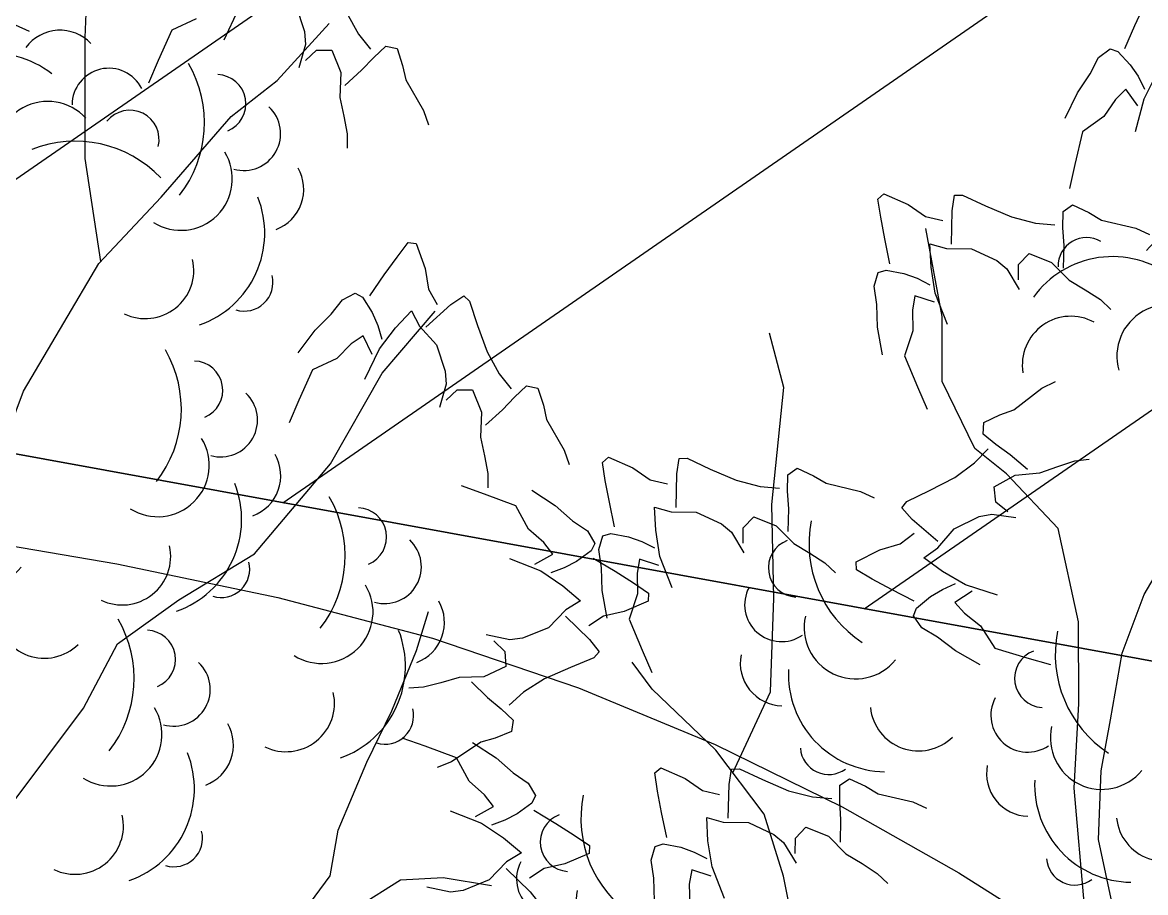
# Model space of a CAD drawing. Header units: millimetres. Extents: x 524954 to 526204, y 9523489 to 9524010.
# Drawn here: x 525945.15 to 525950.52, y 9523760.57 to 9523764.73 of the extents above; entities that cross this region are included whole.
import ezdxf

# ---------------------------------------------------------------- set-up
doc = ezdxf.new("R2010")
doc.units = ezdxf.units.MM
doc.linetypes.add('ACAD_ISO12W100', pattern=[21, 12, -3, 0, -3, 0, -3])
for name, color, linetype in [('Arbre', 34, 'ACAD_ISO12W100'), ('Bati', 6, 'Continuous'), ('Bati_H', 1, 'Continuous'), ('Cloture', 7, 'Continuous'), ('CN_02_00', 4, 'Continuous')]:
    doc.layers.add(name, color=color, linetype=linetype)

# ---------------------------------------------------------------- blocks, each defined once
blk = doc.blocks.new('v088')
at = {"color": 3, "linetype": 'Continuous'}
for p, q in [((-0.0686, 12.2238), (-0.0239, 12.3184)), ((-0.1179, 12.1126), (-0.0686, 12.2238)), ((-0.2428, 12.0693), (-0.1881, 12.111)), ((-0.1881, 12.111), (-0.1505, 12.0986)), ((-0.1505, 12.0986), (-0.0915, 12.0354)), ((-0.2828, 11.9912), (-0.2428, 12.0693)), ((-0.344, 11.9013), (-0.2828, 11.9912)), ((-0.0915, 12.0354), (-0.0536, 11.98)), ((-0.0252, 11.8718), (0.0317, 11.9844)), ((-0.0536, 11.98), (-0.0225, 11.9193)), ((-0.4033, 11.7804), (-0.344, 11.9013)), ((-0.1123, 11.9179), (-0.1618, 11.8694)), ((-0.0542, 11.8389), (-0.1123, 11.9179)), ((-0.1618, 11.8694), (-0.2169, 11.7884)), ((-0.066, 11.7153), (-0.0252, 11.8718)), ((-0.2169, 11.7884), (-0.3202, 11.714)), ((-0.3202, 11.714), (-0.3572, 11.5582)), ((-0.3572, 11.5582), (-0.3824, 11.4437)), ((-1.2987, 11.3921), (-1.2695, 11.4174)), ((-1.2853, 11.3054), (-1.2987, 11.3921)), ((-1.2695, 11.4174), (-1.1537, 11.3664)), ((-0.9434, 11.3371), (-0.9319, 11.4109)), ((-0.9319, 11.4109), (-0.8938, 11.412)), ((-0.8938, 11.412), (-0.7835, 11.3608)), ((-1.1537, 11.3664), (-1.0704, 11.3089)), ((-0.7835, 11.3608), (-0.6595, 11.3072)), ((-0.4126, 11.3334), (-0.3673, 11.3647)), ((-0.3673, 11.3647), (-0.2901, 11.3288)), ((1.2771, 11.3483), (1.3194, 11.2214)), ((-1.266, 11.2026), (-1.2853, 11.3054)), ((-1.0704, 11.3089), (-0.9882, 11.2895)), ((-0.9469, 11.1764), (-0.9434, 11.3371)), ((-0.6595, 11.3072), (-0.5444, 11.2779)), ((-0.4131, 11.2545), (-0.4126, 11.3334)), ((-0.2901, 11.3288), (-0.2291, 11.2925)), ((-0.2291, 11.2925), (-0.0648, 11.2537)), ((0.9347, 11.1829), (1.004, 11.3291)), ((1.5194, 11.3137), (1.5771, 11.2099)), ((-0.5444, 11.2779), (-0.4516, 11.2697)), ((-0.4079, 11.1703), (-0.4131, 11.2545)), ((-0.0648, 11.2537), (0.0014, 11.223)), ((0.8001, 11.2829), (0.6847, 11.2291)), ((-1.2408, 11.0836), (-1.266, 11.2026)), ((-1.0503, 11.1789), (-0.9708, 11.1567)), ((-1.0444, 11.0675), (-1.0503, 11.1789)), ((0.6847, 11.2291), (0.6193, 11.0829)), ((1.3194, 11.2214), (1.3232, 11.1598)), ((1.5771, 11.2099), (1.6348, 11.1368)), ((-0.9708, 11.1567), (-0.851, 11.1547)), ((-0.851, 11.1547), (-0.7296, 11.0984)), ((-0.6257, 11.0796), (-0.5755, 11.1328)), ((-0.5755, 11.1328), (-0.4682, 11.0896)), ((-0.4102, 11.0614), (-0.4079, 11.1703)), ((1.3232, 11.1598), (1.2925, 11.0483)), ((1.3232, 11.0829), (1.3771, 11.1329)), ((1.3771, 11.1329), (1.4502, 11.1329)), ((1.4502, 11.1329), (1.4925, 11.0252)), ((1.6502, 11.0983), (1.7079, 11.1522)), ((1.7079, 11.1522), (1.7617, 11.1406)), ((1.7617, 11.1406), (1.7887, 11.0598)), ((-0.7296, 11.0984), (-0.6822, 11.0589)), ((-0.6263, 11.0061), (-0.6257, 11.0796)), ((-0.4682, 11.0896), (-0.3841, 11.005)), ((0.6193, 11.0829), (0.5731, 10.9752)), ((1.5925, 11.0368), (1.6502, 11.0983)), ((-1.3166, 10.9752), (-1.2967, 11.0411)), ((-1.2967, 11.0411), (-1.2589, 11.0531)), ((-1.2589, 11.0531), (-1.1741, 11.0365)), ((-1.1741, 11.0365), (-1.1109, 11.0139)), ((-1.0245, 10.9429), (-1.0444, 11.0675)), ((-0.6822, 11.0589), (-0.6222, 10.96)), ((1.4925, 11.0252), (1.4886, 10.906)), ((1.5117, 10.9637), (1.5925, 11.0368)), ((1.7887, 11.0598), (1.8041, 10.9906)), ((-1.3032, 10.8885), (-1.3166, 10.9752)), ((-1.1109, 11.0139), (-1.0501, 10.983)), ((-0.3841, 11.005), (-0.3065, 10.9583)), ((1.8041, 10.9906), (1.8887, 10.8444)), ((-1.122, 10.9292), (-1.1336, 10.8608)), ((-1.0286, 10.8992), (-1.122, 10.9292)), ((-0.9657, 10.7922), (-1.0245, 10.9429)), ((-0.3065, 10.9583), (-0.2344, 10.9114)), ((-0.2344, 10.9114), (-0.1841, 10.8638)), ((-1.3, 10.7798), (-1.3032, 10.8885)), ((-1.1336, 10.8608), (-1.1308, 10.7629)), ((1.4886, 10.906), (1.5079, 10.8175)), ((1.5079, 10.8175), (1.5233, 10.7329)), ((1.8887, 10.8444), (1.9118, 10.7752)), ((-1.2771, 10.6471), (-1.3, 10.7798)), ((-1.1308, 10.7629), (-1.1708, 10.642)), ((1.5233, 10.7329), (1.5233, 10.6636)), ((-1.1708, 10.642), (-1.1094, 10.4942)), ((-1.1094, 10.4942), (-1.0628, 10.3867)), ((-0.648, 10.3846), (-0.514, 10.4875)), ((-0.514, 10.4875), (-0.4484, 10.5194)), ((-0.7146, 10.3603), (-0.648, 10.3846)), ((-0.7957, 10.2682), (-0.7912, 10.3231)), ((-0.7912, 10.3231), (-0.7146, 10.3603)), ((-0.7348, 10.218), (-0.7957, 10.2682)), ((-0.6662, 10.1688), (-0.7348, 10.218)), ((1.7617, 10.1424), (1.8156, 10.2117)), ((1.8156, 10.2117), (1.8541, 10.2078)), ((-2.6162, 10.1323), (-2.587, 10.1577)), ((-2.587, 10.1577), (-2.4712, 10.1066)), ((-0.8359, 10.1311), (-0.7709, 10.1978)), ((-0.5833, 10.0982), (-0.6662, 10.1688)), ((1.8541, 10.2078), (1.8964, 10.0886)), ((-2.6028, 10.0456), (-2.6162, 10.1323)), ((-2.4712, 10.1066), (-2.3879, 10.0492)), ((-2.2608, 10.0773), (-2.2494, 10.1511)), ((-2.2494, 10.1511), (-2.2113, 10.1522)), ((-2.2113, 10.1522), (-2.101, 10.101)), ((-1.7301, 10.0737), (-1.6848, 10.1049)), ((-1.6848, 10.1049), (-1.6075, 10.069)), ((-0.9313, 10.0604), (-0.8359, 10.1311)), ((-0.5231, 10.0829), (-0.4378, 10.1134)), ((-0.4378, 10.1134), (-0.3559, 10.1397)), ((-0.3559, 10.1397), (-0.2873, 10.1487)), ((1.7002, 10.0578), (1.7617, 10.1424)), ((-2.3879, 10.0492), (-2.3057, 10.0298)), ((-2.2643, 9.9167), (-2.2608, 10.0773)), ((-2.101, 10.101), (-1.977, 10.0475)), ((-1.7305, 9.9947), (-1.7301, 10.0737)), ((-1.6075, 10.069), (-1.5466, 10.0327)), ((-1.0512, 9.9981), (-0.9313, 10.0604)), ((-0.7431, 10.0152), (-0.6418, 10.0712)), ((-0.6418, 10.0712), (-0.5231, 10.0829)), ((1.631, 9.9578), (1.7002, 10.0578)), ((1.8964, 10.0886), (1.9118, 9.9886)), ((-2.5835, 9.9428), (-2.6028, 10.0456)), ((-1.977, 10.0475), (-1.8618, 10.0181)), ((-1.8618, 10.0181), (-1.7691, 10.0099)), ((-1.7254, 9.9105), (-1.7305, 9.9947)), ((-1.5466, 10.0327), (-1.3822, 9.9939)), ((-1.1606, 9.945), (-1.0512, 9.9981)), ((-0.7336, 9.9427), (-0.7431, 10.0152)), ((-2.5582, 9.8238), (-2.5835, 9.9428)), ((-1.3822, 9.9939), (-1.316, 9.9632)), ((-1.1838, 9.9148), (-1.1606, 9.945)), ((-0.677, 9.8958), (-0.7336, 9.9427)), ((1.5002, 9.9386), (1.5617, 9.9693)), ((1.5617, 9.9693), (1.5963, 9.9501)), ((1.5963, 9.9501), (1.6425, 9.877)), ((1.9118, 9.9886), (1.9541, 9.9155)), ((2.0195, 9.9155), (2.081, 9.9578)), ((2.081, 9.9578), (2.1079, 9.9309)), ((-2.3678, 9.9191), (-2.2883, 9.8969)), ((-2.3619, 9.8077), (-2.3678, 9.9191)), ((-2.2883, 9.8969), (-2.1685, 9.895)), ((-2.1685, 9.895), (-2.0471, 9.8386)), ((-1.7277, 9.8016), (-1.7254, 9.9105)), ((-1.1339, 9.8592), (-1.1838, 9.9148)), ((1.4463, 9.8693), (1.5002, 9.9386)), ((1.9002, 9.8078), (2.0195, 9.9155)), ((2.1079, 9.9309), (2.1464, 9.8155)), ((-2.0471, 9.8386), (-1.9997, 9.7992)), ((-1.9432, 9.8199), (-1.893, 9.873)), ((-1.893, 9.873), (-1.7856, 9.8299)), ((-1.0116, 9.755), (-1.1339, 9.8592)), ((-0.9342, 9.8156), (-0.8138, 9.874)), ((-0.8138, 9.874), (-0.7533, 9.8858)), ((-0.7533, 9.8858), (-0.6387, 9.8698)), ((1.3694, 9.7924), (1.4463, 9.8693)), ((1.6425, 9.877), (1.6694, 9.8155)), ((1.7541, 9.8039), (1.831, 9.8847)), ((1.831, 9.8847), (1.8695, 9.8116)), ((-2.634, 9.7155), (-2.6142, 9.7814)), ((-2.6142, 9.7814), (-2.5764, 9.7933)), ((-2.5764, 9.7933), (-2.4916, 9.7768)), ((-2.3419, 9.6831), (-2.3619, 9.8077)), ((-1.9997, 9.7992), (-1.9397, 9.7002)), ((-1.9438, 9.7464), (-1.9432, 9.8199)), ((-1.7856, 9.8299), (-1.7015, 9.7452)), ((-1.1923, 9.7429), (-1.1254, 9.7944)), ((-1.0114, 9.724), (-0.9342, 9.8156)), ((1.2886, 9.6847), (1.3694, 9.7924)), ((1.6694, 9.8155), (1.6887, 9.7501)), ((1.6771, 9.7039), (1.7541, 9.8039)), ((1.8695, 9.8116), (1.9502, 9.7232)), ((2.1464, 9.8155), (2.1926, 9.6885)), ((-2.4916, 9.7768), (-2.4283, 9.7541)), ((-2.4283, 9.7541), (-2.3676, 9.7232)), ((-1.7015, 9.7452), (-1.624, 9.6985)), ((-1.2895, 9.7147), (-1.1923, 9.7429)), ((1.5425, 9.727), (1.4733, 9.6578)), ((1.6002, 9.7655), (1.5425, 9.727)), ((1.6425, 9.677), (1.6002, 9.7655)), ((-2.6206, 9.6288), (-2.634, 9.7155)), ((-2.2831, 9.5325), (-2.3419, 9.6831)), ((-1.624, 9.6985), (-1.5519, 9.6516)), ((-1.4022, 9.6572), (-1.2895, 9.7147)), ((-1.0789, 9.6763), (-1.0114, 9.724)), ((-0.9888, 9.6106), (-1.0789, 9.6763)), ((1.6079, 9.5578), (1.6771, 9.7039)), ((1.9502, 9.7232), (1.9925, 9.5962)), ((2.1926, 9.6885), (2.2503, 9.5847)), ((-2.6175, 9.52), (-2.6206, 9.6288)), ((-2.4395, 9.6694), (-2.4511, 9.6011)), ((-2.3461, 9.6395), (-2.4395, 9.6694)), ((-1.5519, 9.6516), (-1.5015, 9.6041)), ((-1.401, 9.6186), (-1.4022, 9.6572)), ((-1.3254, 9.5742), (-1.401, 9.6186)), ((1.4733, 9.6578), (1.3579, 9.6039)), ((-2.4511, 9.6011), (-2.4483, 9.5032)), ((-1.2335, 9.5242), (-1.3254, 9.5742)), ((-0.8796, 9.5473), (-0.9888, 9.6106)), ((1.3579, 9.6039), (1.2925, 9.4577)), ((1.9925, 9.5962), (1.9964, 9.5347)), ((2.2503, 9.5847), (2.308, 9.5116)), ((-2.5946, 9.3874), (-2.6175, 9.52)), ((-1.1253, 9.4685), (-1.2335, 9.5242)), ((-1.0467, 9.4905), (-0.9892, 9.5252)), ((-0.9892, 9.5252), (-0.9269, 9.5527)), ((-0.8484, 9.5165), (-0.9306, 9.463)), ((-0.7257, 9.4976), (-0.8796, 9.5473)), ((1.9964, 9.5347), (1.9656, 9.4231)), ((2.3233, 9.4731), (2.381, 9.527)), ((2.381, 9.527), (2.4349, 9.5154)), ((2.4349, 9.5154), (2.4618, 9.4347)), ((-2.4483, 9.5032), (-2.4883, 9.3823)), ((-1.1132, 9.4352), (-1.0467, 9.4905)), ((-0.9306, 9.463), (-0.885, 9.4108)), ((1.2925, 9.4577), (1.2463, 9.35)), ((1.9964, 9.4577), (2.0502, 9.5077)), ((2.0502, 9.5077), (2.1233, 9.5077)), ((2.1233, 9.5077), (2.1656, 9.4)), ((2.2657, 9.4116), (2.3233, 9.4731)), ((-1.1278, 9.3984), (-1.1132, 9.4352)), ((-0.885, 9.4108), (-0.8073, 9.3511)), ((2.1849, 9.3385), (2.2657, 9.4116)), ((2.4618, 9.4347), (2.4772, 9.3654)), ((-2.4883, 9.3823), (-2.4269, 9.2344)), ((-1.0892, 9.3413), (-1.1278, 9.3984)), ((-0.8073, 9.3511), (-0.7389, 9.2437)), ((2.1656, 9.4), (2.1618, 9.2808)), ((2.4772, 9.3654), (2.5618, 9.2193)), ((-1.0136, 9.2969), (-1.0892, 9.3413)), ((-0.9273, 9.2307), (-1.0136, 9.2969)), ((-0.7389, 9.2437), (-0.5855, 9.1979)), ((2.1618, 9.2808), (2.181, 9.1923)), ((-2.4269, 9.2344), (-2.3802, 9.1269)), ((-0.81, 9.1646), (-0.9273, 9.2307)), ((-0.5855, 9.1979), (-0.4727, 9.1661)), ((2.181, 9.1923), (2.1964, 9.1077)), ((2.5618, 9.2193), (2.5849, 9.15)), ((2.1964, 9.1077), (2.1964, 9.0385)), ((2.1801, 9.009), (2.0697, 9.0483)), ((2.3301, 8.953), (2.1801, 9.009)), ((2.4064, 9.0272), (2.519, 8.9533)), ((2.3912, 8.8412), (2.3301, 8.953)), ((2.519, 8.9533), (2.6006, 8.8814)), ((2.6006, 8.8814), (2.6731, 8.832)), ((2.4646, 8.7765), (2.3912, 8.8412)), ((2.6731, 8.832), (2.7077, 8.7725)), ((2.5067, 8.7213), (2.4646, 8.7765)), ((2.7077, 8.7725), (2.6907, 8.7368)), ((2.421, 8.6735), (2.5067, 8.7213)), ((2.6907, 8.7368), (2.6207, 8.6861)), ((-2.3661, 8.6466), (-2.3369, 8.6719)), ((-2.3369, 8.6719), (-2.2212, 8.6209)), ((-2.0108, 8.5916), (-1.9993, 8.6654)), ((-1.9993, 8.6654), (-1.9613, 8.6665)), ((-1.9613, 8.6665), (-1.8509, 8.6153)), ((2.2998, 8.7005), (2.4501, 8.6406)), ((2.5609, 8.6554), (2.4969, 8.632)), ((2.6207, 8.6861), (2.5609, 8.6554)), ((2.7005, 8.7027), (2.8047, 8.6399)), ((-2.3527, 8.5599), (-2.3661, 8.6466)), ((-2.2212, 8.6209), (-2.1379, 8.5634)), ((-1.8509, 8.6153), (-1.7269, 8.5617)), ((-1.4801, 8.5879), (-1.4347, 8.6192)), ((-1.4347, 8.6192), (-1.3575, 8.5833)), ((2.4501, 8.6406), (2.5548, 8.5702)), ((2.8047, 8.6399), (2.8931, 8.5838)), ((-2.3334, 8.4571), (-2.3527, 8.5599)), ((-2.1379, 8.5634), (-2.0557, 8.544)), ((-2.0143, 8.4309), (-2.0108, 8.5916)), ((-1.7269, 8.5617), (-1.6118, 8.5324)), ((-1.4805, 8.509), (-1.4801, 8.5879)), ((-1.3575, 8.5833), (-1.2966, 8.547)), ((-1.2966, 8.547), (-1.1322, 8.5082)), ((2.5548, 8.5702), (2.6402, 8.4985)), ((2.8931, 8.5838), (2.9656, 8.5345)), ((-1.6118, 8.5324), (-1.519, 8.5242)), ((-1.4754, 8.4248), (-1.4805, 8.509)), ((-1.1322, 8.5082), (-1.066, 8.4775)), ((2.6402, 8.4985), (2.5697, 8.4555)), ((2.9641, 8.4958), (2.8478, 8.4461)), ((2.9656, 8.5345), (2.9641, 8.4958)), ((-2.3082, 8.3381), (-2.3334, 8.4571)), ((2.5697, 8.4555), (2.4865, 8.3693)), ((2.8478, 8.4461), (2.749, 8.4244)), ((-2.1178, 8.4334), (-2.0382, 8.4112)), ((-2.1118, 8.322), (-2.1178, 8.4334)), ((-2.0382, 8.4112), (-1.9184, 8.4092)), ((-1.9184, 8.4092), (-1.7971, 8.3529)), ((-1.6931, 8.3341), (-1.643, 8.3873)), ((-1.643, 8.3873), (-1.5356, 8.3441)), ((-1.4776, 8.3159), (-1.4754, 8.4248)), ((2.5678, 8.4245), (2.6828, 8.3123)), ((2.749, 8.4244), (2.6787, 8.3776)), ((-1.7971, 8.3529), (-1.7497, 8.3134)), ((-1.6937, 8.2606), (-1.6931, 8.3341)), ((-1.5356, 8.3441), (-1.4515, 8.2595)), ((2.3013, 8.3113), (2.188, 8.335)), ((2.4865, 8.3693), (2.3625, 8.3191)), ((-2.384, 8.2298), (-2.3641, 8.2956)), ((-2.3641, 8.2956), (-2.3264, 8.3076)), ((-2.3264, 8.3076), (-2.2415, 8.291)), ((-2.2415, 8.291), (-2.1783, 8.2684)), ((-2.0919, 8.1974), (-2.1118, 8.322)), ((-1.7497, 8.3134), (-1.6897, 8.2145)), ((2.2245, 8.3065), (2.2778, 8.2559)), ((2.3625, 8.3191), (2.3013, 8.3113)), ((2.6828, 8.3123), (2.7289, 8.2536)), ((-2.3706, 8.1431), (-2.384, 8.2298)), ((-2.1783, 8.2684), (-2.1175, 8.2375)), ((-1.4515, 8.2595), (-1.374, 8.2128)), ((2.2778, 8.2559), (2.2824, 8.183)), ((2.7037, 8.225), (2.591, 8.1793)), ((2.7289, 8.2536), (2.7037, 8.225)), ((-2.1895, 8.1837), (-2.2011, 8.1153)), ((-2.0961, 8.1537), (-2.1895, 8.1837)), ((-2.0331, 8.0467), (-2.0919, 8.1974)), ((-1.374, 8.2128), (-1.3019, 8.1659)), ((2.2824, 8.183), (2.1776, 8.1339)), ((2.591, 8.1793), (2.4672, 8.1253)), ((-2.3674, 8.0343), (-2.3706, 8.1431)), ((-2.2011, 8.1153), (-2.1982, 8.0174)), ((-1.3019, 8.1659), (-1.2515, 8.1184)), ((2.0584, 8.1303), (1.9713, 8.1055)), ((2.1776, 8.1339), (2.0584, 8.1303)), ((2.4672, 8.1253), (2.3672, 8.0611)), ((1.8878, 8.0848), (1.8187, 8.0804)), ((1.9713, 8.1055), (1.8878, 8.0848)), ((2.1174, 8.1109), (2.1954, 8.0349)), ((2.3672, 8.0611), (2.2979, 7.9989)), ((2.1954, 8.0349), (2.2605, 7.9811)), ((2.2605, 7.9811), (2.3179, 7.927)), ((2.3179, 7.927), (2.3098, 7.8725)), ((2.3098, 7.8725), (2.2308, 7.8405)), ((1.8965, 7.8022), (1.7861, 7.8414)), ((2.0465, 7.7461), (1.8965, 7.8022)), ((2.1627, 7.8208), (2.0222, 7.7271)), ((2.1227, 7.8203), (2.2353, 7.7465)), ((2.2308, 7.8405), (2.1627, 7.8208)), ((2.1075, 7.6343), (2.0465, 7.7461)), ((2.2353, 7.7465), (2.3169, 7.6746)), ((2.0222, 7.7271), (1.9545, 7.6997)), ((2.1809, 7.5696), (2.1075, 7.6343)), ((2.3169, 7.6746), (2.3894, 7.6252)), ((2.3894, 7.6252), (2.424, 7.5657)), ((2.223, 7.5144), (2.1809, 7.5696)), ((2.407, 7.5299), (2.337, 7.4793)), ((2.424, 7.5657), (2.407, 7.5299)), ((2.0162, 7.4937), (2.1664, 7.4338)), ((2.1373, 7.4666), (2.223, 7.5144)), ((2.337, 7.4793), (2.2772, 7.4485)), ((2.4169, 7.4959), (2.521, 7.4331)), ((2.1664, 7.4338), (2.2711, 7.3633)), ((2.2772, 7.4485), (2.2132, 7.4252)), ((2.521, 7.4331), (2.6094, 7.377)), ((2.2711, 7.3633), (2.3565, 7.2916)), ((2.6094, 7.377), (2.6819, 7.3276)), ((2.6819, 7.3276), (2.6805, 7.289)), ((2.3565, 7.2916), (2.286, 7.2486)), ((2.6805, 7.289), (2.5641, 7.2392)), ((2.286, 7.2486), (2.2028, 7.1624)), ((2.2841, 7.2177), (2.3991, 7.1055)), ((2.4653, 7.2176), (2.395, 7.1707)), ((2.5641, 7.2392), (2.4653, 7.2176)), ((2.2028, 7.1624), (2.0788, 7.1122)), ((2.0176, 7.1045), (1.9044, 7.1282)), ((2.0788, 7.1122), (2.0176, 7.1045)), ((2.3991, 7.1055), (2.4452, 7.0467))]:
    blk.add_line(p, q, dxfattribs=at)
at = {"linetype": 'Continuous'}
for p, q in [((0.2697, 11.1929), (0.2897, 11.7219)), ((-0.9914, 10.8307), (-1.0686, 11.252)), ((1.1882, 10.9882), (1.4374, 11.2608)), ((0.2693, 10.6145), (0.2697, 11.1929)), ((0.9679, 10.8157), (1.1882, 10.9882)), ((-0.9911, 10.5198), (-0.9914, 10.8307)), ((0.6339, 10.4293), (0.9679, 10.8157)), ((-1.7492, 10.4915), (-1.8168, 10.7513)), ((0.3448, 10.1217), (0.2693, 10.6145)), ((-1.8059, 9.9306), (-1.7492, 10.4915)), ((-0.8352, 10.1996), (-0.9911, 10.5198)), ((0.3358, 10.1122), (0.6339, 10.4293)), ((-0.6834, 10.0784), (-0.8352, 10.1996)), ((0.1676, 9.8288), (0.3358, 10.1122)), ((-0.4354, 9.8162), (-0.6834, 10.0784)), ((-1.7966, 9.483), (-1.8059, 9.9306)), ((1.6901, 9.587), (1.945, 9.8846)), ((-0.339, 9.3704), (-0.4354, 9.8162)), ((-0.0246, 9.5014), (0.1676, 9.8288)), ((1.4442, 9.1527), (1.6901, 9.587)), ((-1.8121, 9.0349), (-1.7966, 9.483)), ((-0.1306, 9.2193), (-0.0246, 9.5014)), ((-0.337, 8.9787), (-0.339, 9.3704)), ((-0.1861, 8.901), (-0.1306, 9.2193)), ((-2.3783, 9.048), (-2.4742, 9.1766)), ((1.08, 8.7222), (1.4442, 9.1527)), ((-2.0737, 8.7558), (-2.3783, 9.048)), ((-1.992, 8.6473), (-1.8121, 9.0349)), ((-0.3597, 8.574), (-0.337, 8.9787)), ((-0.2308, 8.6575), (-0.1861, 8.901)), ((-1.8434, 8.4497), (-2.0737, 8.7558)), ((0.7177, 8.5032), (1.08, 8.7222)), ((-0.2426, 8.3277), (-0.2308, 8.6575)), ((-0.3105, 8.0091), (-0.3597, 8.574)), ((0.4236, 8.2918), (0.7177, 8.5032)), ((-1.7501, 8.1531), (-1.8434, 8.4497)), ((1.8546, 8.2596), (1.9129, 8.4473)), ((-0.1735, 7.9995), (-0.2426, 8.3277)), ((0.2621, 7.9837), (0.4236, 8.2918)), ((1.7363, 7.971), (1.8546, 8.2596)), ((-1.6531, 7.6763), (-1.7501, 8.1531)), ((-0.0934, 7.5087), (0.2621, 7.9837)), ((1.617, 7.726), (1.7363, 7.971)), ((1.4808, 7.3998), (1.617, 7.726)), ((1.4418, 7.1813), (1.4808, 7.3998)), ((1.3209, 7.0171), (1.4418, 7.1813)), ((1.5755, 7.0348), (1.778, 7.1634)), ((1.778, 7.1634), (1.983, 7.1739)), ((1.983, 7.1739), (2.2139, 7.1352))]:
    blk.add_line(p, q, dxfattribs=at)
at = {"color": 3, "linetype": 'Continuous'}
for centre, major_axis, start_param, end_param in [((0.1501, 11.0237), (0.1445, 0.1445), 6.263619, 7.998733), ((-0.3005, 11.0717), (0.0964, 0.0964), 0.254619, 2.377018), ((-0.1756, 10.6509), (0.3298, 0.3298), 0.12682, 1.733702), ((0.3829, 10.8698), (-0.1246, 0.1246), 4.396235, 7.060094), ((0.2754, 10.7857), (0.3995, 0.3995), 4.836335, 6.022049), ((0.8987, 10.8757), (0.099, 0.099), 4.31771, 7.031286), ((0.0911, 10.6412), (0.1741, 0.1741), 6.236163, 8.918901), ((0.4834, 10.7051), (-0.099, 0.099), 3.680741, 6.394318), ((1.0287, 10.7332), (-0.1246, 0.1246), 2.081137, 4.744996), ((-0.3757, 10.5998), (0.1641, 0.1641), 0.282297, 2.520721), ((0.2226, 10.1318), (-0.3995, 0.3995), 4.689978, 5.875693), ((0.7276, 10.5169), (-0.1741, 0.1741), 1.793126, 4.475865), ((1.1114, 10.4666), (-0.1445, 0.1445), 2.713295, 4.448408), ((0.6623, 10.2582), (-0.3298, 0.3298), 2.69514, 4.302022), ((0.5573, 10.0804), (0.1641, 0.1641), 3.478918, 5.717341), ((1.0314, 10.0206), (0.0964, 0.0964), 3.62262, 5.745019), ((-1.0632, 9.7428), (0.3995, 0.3995), 2.158504, 3.344219), ((-1.6825, 9.6282), (-0.099, 0.099), -0.421529, 2.292047), ((0.1648, 9.4153), (0.3995, 0.3995), 4.836335, 6.022049), ((0.7881, 9.5054), (-0.099, 0.099), 2.746913, 5.46049), ((-1.7599, 9.4514), (-0.1246, 0.1246), 0.293965, 2.957824), ((0.9181, 9.3628), (0.1246, 0.1246), 3.651933, 6.315792), ((-1.4053, 9.3432), (0.1741, 0.1741), 2.133893, 4.816631), ((0.1148, 9.2139), (-0.3995, 0.3995), 0.587708, 1.773422), ((0.617, 9.1466), (-0.1741, 0.1741), 1.793126, 4.475865), ((-1.7527, 9.1724), (-0.1445, 0.1445), 0.590553, 2.325666), ((-0.5045, 9.0993), (0.099, 0.099), 1.149268, 3.862844), ((1.0008, 9.0963), (-0.1445, 0.1445), 2.713295, 4.448408), ((-1.2605, 9.1191), (0.3298, 0.3298), 2.307735, 3.914618), ((0.5518, 8.8878), (-0.3298, 0.3298), 2.69514, 4.302022), ((-0.5819, 8.9225), (0.1246, 0.1246), 1.864761, 4.52862), ((0.9486, 8.7133), (-0.3995, 0.3995), 3.265538, 4.451253), ((-1.1039, 8.9843), (0.1641, 0.1641), 2.463212, 4.701636), ((1.5719, 8.8034), (0.099, 0.099), 4.31771, 7.031286), ((-0.2273, 8.8143), (0.1741, 0.1741), 2.133893, 4.816631), ((-1.5338, 8.7756), (0.0964, 0.0964), 2.435534, 4.557933), ((0.4467, 8.71), (-0.1641, 0.1641), 1.908121, 4.146545), ((1.7019, 8.6608), (0.1246, 0.1246), 3.651933, 6.315792), ((-0.5746, 8.6435), (0.1445, 0.1445), 2.161349, 3.896462), ((0.9208, 8.6502), (0.0964, 0.0964), 3.62262, 5.745019), ((-0.0825, 8.5902), (0.3298, 0.3298), 2.307735, 3.914618), ((1.4008, 8.4446), (0.1741, 0.1741), 3.363922, 6.046661), ((-2.1547, 8.4302), (0.3995, 0.3995), 2.158504, 3.344219), ((1.7845, 8.3943), (-0.1445, 0.1445), 2.713295, 4.448408), ((-2.774, 8.3155), (-0.099, 0.099), -0.421529, 2.292047), ((0.0741, 8.4554), (0.1641, 0.1641), 2.463212, 4.701636), ((-0.0612, 8.1267), (-0.3995, 0.3995), 3.265538, 4.451253), ((0.5622, 8.2168), (0.099, 0.099), 4.31771, 7.031286), ((1.3355, 8.1858), (-0.3298, 0.3298), 2.69514, 4.302022), ((-2.8514, 8.1388), (-0.1246, 0.1246), 0.293965, 2.957824), ((-0.3558, 8.2467), (0.0964, 0.0964), 2.435534, 4.557933), ((0.6922, 8.0742), (-0.1246, 0.1246), 2.081137, 4.744996), ((-2.4968, 8.0306), (0.1741, 0.1741), 2.133893, 4.816631), ((1.2305, 8.008), (0.1641, 0.1641), 3.478918, 5.717341), ((0.391, 7.858), (0.1741, 0.1741), 3.363922, 6.046661), ((1.7045, 7.9482), (-0.0964, 0.0964), 2.051824, 4.174223), ((0.7748, 7.8077), (-0.1445, 0.1445), 2.713295, 4.448408), ((0.3258, 7.5992), (0.3298, 0.3298), 4.265936, 5.872819), ((0.2207, 7.4214), (0.1641, 0.1641), 3.478918, 5.717341), ((0.6948, 7.3616), (-0.0964, 0.0964), 2.051824, 4.174223)]:
    blk.add_ellipse(centre, major_axis=major_axis, ratio=1, start_param=start_param, end_param=end_param, dxfattribs=at)

msp = doc.modelspace()

# ---------------------------------------------------------------- hatches: boundary and pattern name
at = {"layer": 'Bati_H'}
h = msp.add_hatch(dxfattribs=at)
h.set_pattern_fill('_U', color=256, scale=2, angle=214.6682, style=0, pattern_type=0)
h.set_pattern_definition([(214.668219253, (0, 0), (1.13764682022, -1.6449193635), [])])
h.paths.add_polyline_path([(525955.4602, 9523760.781), (525941.676, 9523763.2939), (525944.009, 9523776.0913), (525956.0419, 9523773.8976), (525955.7484, 9523772.2877), (525957.4997, 9523771.9685), (525957.4997, 9523771.9685)])

# ---------------------------------------------------------------- linework, layer by layer
at = {"layer": 'Bati', "flags": 128}
msp.add_lwpolyline([(525955.4602, 9523760.781), (525941.676, 9523763.2939), (525944.009, 9523776.0913), (525956.0419, 9523773.8976), (525955.7484, 9523772.2877), (525957.4997, 9523771.9685), (525957.4997, 9523771.9685)], close=True, dxfattribs=at)
at = {"layer": 'Cloture', "flags": 128}
msp.add_lwpolyline([(525956.0419, 9523773.8976), (525944.009, 9523776.0913), (525941.676, 9523763.2939), (525955.4602, 9523760.781), (525957.4997, 9523771.9685), (525955.7484, 9523772.2877), (525956.0419, 9523773.8976)], dxfattribs=at)
at = {"layer": 'CN_02_00', "elevation": 292, "flags": 128}
msp.add_lwpolyline([(525944.8117, 9523762.2755), (525945.5989, 9523762.1412), (525946.3688, 9523761.981), (525947.1087, 9523761.7855), (525947.8074, 9523761.5486), (525948.4613, 9523761.2764), (525949.0683, 9523760.9784), (525949.6266, 9523760.6637), (525950.1341, 9523760.3419), (525950.5889, 9523760.0221)], dxfattribs=at)

# ---------------------------------------------------------------- block references
at = {"layer": 'Arbre'}
for p in [(525945.1774, 9523753.4666), (525950.5385, 9523752.4941)]:
    msp.add_blockref('v088', p, dxfattribs=at)

doc.saveas('drawing.dxf')
